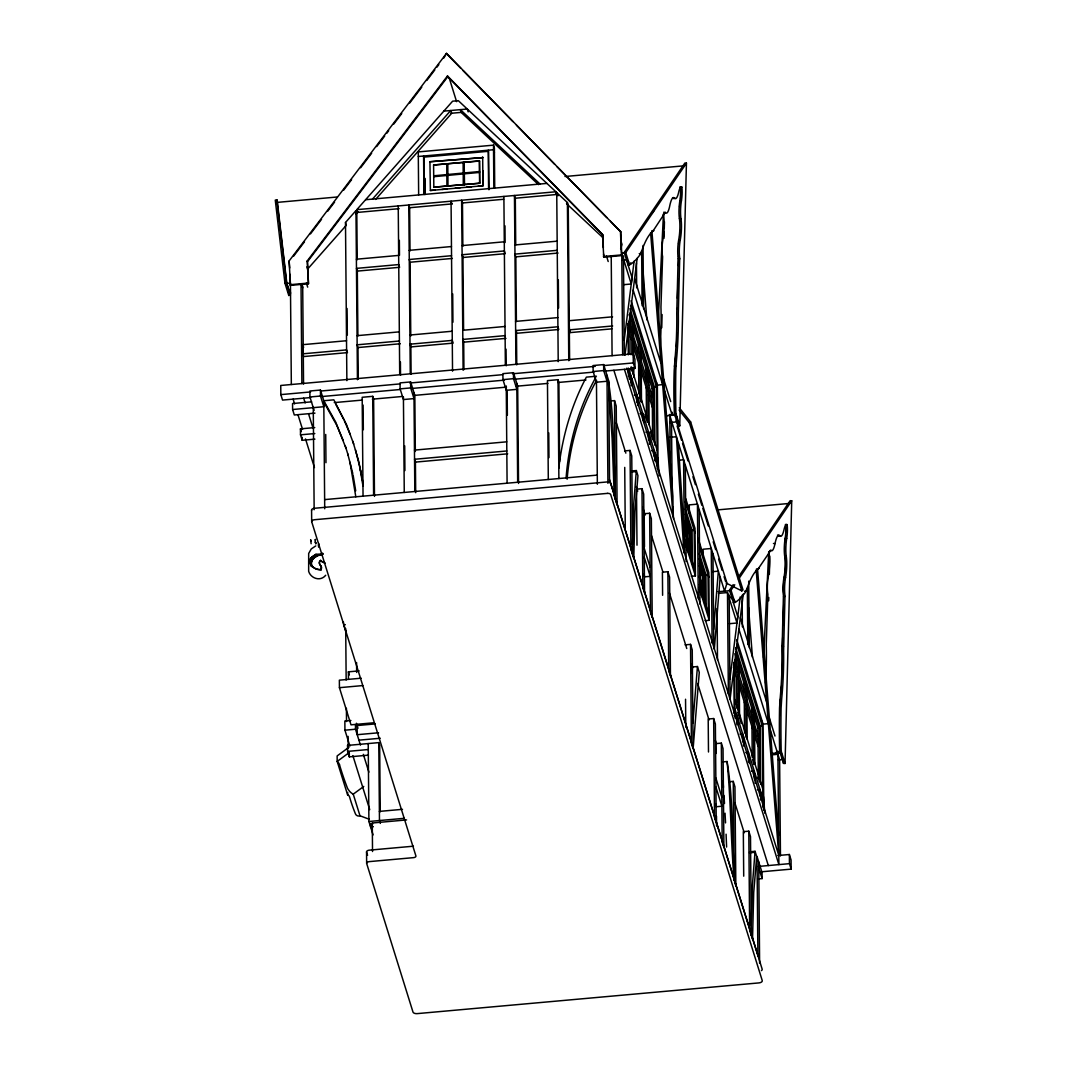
<?xml version="1.0" encoding="UTF-8"?>
<svg xmlns="http://www.w3.org/2000/svg" width="1067" height="1067" viewBox="0 0 1067 1067"><rect width="100%" height="100%" fill="white"/><g stroke="black" fill="none" stroke-linecap="round" stroke-linejoin="round"><path stroke-width="1.5" d="M632.531 544.517L633.705 503.984L636.332 470.547L630.864 471.04M751.261 925.276L752.448 884.73L755.063 851.306L749.594 851.786M315.205 539.675L315.325 542.049M315.939 542.543L315.805 543.93L315.432 542.489M680.159 186.818L680.359 187.472A12.577 2.774 -86.4 0 1 680.066 199.409L679.652 202.063A16.218 3.574 -86.4 0 0 679.266 217.441L679.599 220.109A17.832 3.935 -86.4 0 1 679.025 237.928L678.439 241.395A15.618 3.441 -86.4 0 0 678.145 257.947L676.745 313.378A99.458 21.914 -86.4 0 1 674.837 360.939L674.251 370.382A267.59 58.938 -86.4 0 0 674.251 408.941L674.344 413.369L678.199 425.746L679.759 425.853L686.441 163.144L684.867 163.038L624.182 252.519L632.051 277.62L631.264 284.009L623.715 284.676M663.767 212.2L665.541 212.653A15.618 3.441 -86.4 0 0 669.396 207.478L670.076 204.33A17.832 3.935 -86.4 0 1 674.171 197.755L674.877 198.475A16.218 3.574 -86.4 0 0 678.439 193.234L678.972 190.98A12.577 2.774 -86.4 0 1 681.72 186.925L681.92 187.565A12.577 2.774 -86.4 0 1 681.626 199.502L681.213 202.156A16.218 3.574 -86.4 0 0 680.826 217.535L681.173 220.202A17.832 3.935 -86.4 0 1 680.586 238.021L679.999 241.489A15.618 3.441 -86.4 0 0 679.706 258.054L678.319 313.471A99.458 21.914 -86.4 0 1 676.398 361.046L675.811 370.476A267.59 58.938 -86.4 0 0 675.811 409.034L675.904 413.476L679.759 425.853M785.445 524.457L785.659 525.111A12.577 2.774 -86.4 0 1 785.352 537.034L784.939 539.702A16.218 3.574 -86.4 0 0 784.552 555.08L784.899 557.748A17.832 3.935 -86.4 0 1 784.312 575.566L783.725 579.034A15.618 3.441 -86.4 0 0 783.431 595.586L782.044 651.017A99.458 21.914 -86.4 0 1 780.137 698.578L779.537 708.021A267.59 58.938 -86.4 0 0 779.537 746.58L779.63 751.008L783.485 763.385L785.045 763.479L791.727 500.783L790.167 500.676L738.804 576.393M733.322 602.535L735.963 601.921A267.59 58.938 -86.4 0 0 745.113 592.705L747.207 588.077A99.458 21.914 -86.4 0 1 758.023 569.084L770.827 550.292A15.618 3.441 -86.4 0 0 774.682 545.117L775.376 541.969A17.832 3.935 -86.4 0 1 779.457 535.394L780.177 536.114A16.218 3.574 -86.4 0 0 783.725 530.873L784.258 528.618A12.577 2.774 -86.4 0 1 787.019 524.564L787.219 525.204A12.577 2.774 -86.4 0 1 786.913 537.141L786.512 539.795A16.218 3.574 -86.4 0 0 786.112 555.173L786.459 557.841A17.832 3.935 -86.4 0 1 785.872 575.66L785.299 579.128A15.618 3.441 -86.4 0 0 784.992 595.679L783.605 651.11A99.458 21.914 -86.4 0 1 781.698 698.672L781.097 708.115A267.59 58.938 -86.4 0 0 781.097 746.673L781.191 751.101L785.045 763.479M318.486 544.637L318.606 547.158M661.753 327.782L662.087 314.538M664.021 238.301L664.194 231.672M664.274 228.365L664.448 221.736M768.68 600.801L768.774 597.48M769.36 574.286L769.814 556.054M783.485 763.385L783.578 760.064M677.425 298.347L678.065 278.847M678.492 265.856L678.759 257.734A13.578 2.988 -86.4 0 1 678.545 256.56M782.671 637.613L782.404 645.735A101.498 22.354 -86.4 0 1 781.978 679.266M783.085 624.608L783.725 605.109M658.286 319.993L663.447 214.214M763.572 657.632L768.733 551.852M318.926 544.717L318.646 543.503M288.824 295.639L284.969 283.262L275.273 200.116L276.833 199.729L286.53 282.875L290.384 295.252L288.877 295.025A267.59 10.803 76.3 0 0 288.904 293.812M691.99 673.424L692.51 666.968L697.445 666.528L699.272 672.37L693.11 748.714L692.243 649.843L690.536 644.375L685.067 644.868M692.883 723.053L697.445 666.528M713.636 629.45L718.344 571.165L711.809 571.752M714.383 648.616L720.158 577.007M315.258 539.915L315.579 539.328M558.775 468.32C562.336 436.603 571.392 405.367 586.357 377.131L596.413 376.224M566.097 477.909C568.751 442.858 578.621 408.261 595.719 377.505M567.124 479.243C569.898 444.699 579.768 410.648 596.613 380.332M729.428 623.688L736.977 623.008L737.764 616.619L729.468 590.158L733.202 584.649M624.182 340.186L634.118 261.202M624.982 355.258L637.159 258.361M729.895 679.186L740.245 596.906M743.286 594.079L730.068 699.192L729.161 594.973M312.844 567.017L313.124 567.257A11.83 9.99 -17.3 0 0 321.167 569.778L321.167 569.138M321.207 569.485L321.314 568.284M321.26 569.204L321.327 568.151M321.394 568.351L321.354 568.004A3.388 2.854 -17.3 0 0 320.834 565.95A8.002 6.762 -17.3 0 1 319.46 563.456A3.108 2.627 -17.3 0 1 320.7 560.602L320.634 560.388A4.681 3.961 -17.3 0 0 323.781 561.989A1.507 1.267 -17.3 0 0 324.861 563.003M321.42 568.204L321.38 567.857A3.388 2.854 -17.3 0 0 320.767 565.737A8.002 6.762 -17.3 0 1 319.393 563.256A3.108 2.627 -17.3 0 1 320.634 560.388M311.137 543.743L310.657 539.742L311.071 541.356M620.634 248.944L621.981 244.37L620.634 240.062M629.117 264.189L628.036 264.896L630.677 264.296A267.59 58.938 -86.4 0 0 639.813 255.066L641.907 250.438A99.458 21.914 -86.4 0 1 652.737 231.446L665.328 212.306M652.004 213.467L653.844 210.746M629.597 265.003L625.742 252.626L686.441 163.144M734.896 602.628L731.028 590.251L734.763 584.756M738.497 579.248L791.727 500.783M289.117 260.948L446.513 53.35L620.767 231.846L621.794 255.6L603.762 257.214L602.495 234.42L447.486 75.957L307.203 260.975L308.483 283.769L290.464 285.382L289.117 260.948L289.717 267.964M293.452 256.347L304.482 241.796M310.497 233.86L321.527 219.322M327.542 211.386L334.558 202.13M343.587 190.233L351.603 179.656M360.633 167.746L371.649 153.208M376.664 146.592L384.694 136.016M386.694 133.375L388.695 130.734M393.71 124.119L401.739 113.542M409.755 102.966L421.785 87.094M426.8 80.478L434.816 69.902M436.83 67.261L438.83 64.62M443.845 58.005L446.513 53.35M308.483 283.769L307.536 261.655L447.82 76.637L447.486 75.957M320.927 555.027L320.727 555.013A17.059 14.418 -17.3 0 0 317.086 555.947A8.443 7.136 -17.3 0 0 311.284 563.283A6.629 5.602 -17.3 0 0 312.764 566.79M309.67 562.096C312.124 559.775 308.336 562.856 310.55 562.229A10.563 8.923 -17.3 0 0 310.977 565.75A9.63 8.136 -17.3 0 1 321.074 554.84M346.868 380.652L345.495 222.483L355.965 210.626L356.818 213.36L357.218 259.774M399.138 208.665L357.672 212.4L356.818 209.665L452.621 101.178L458.317 100.671L555.867 191.767L556.721 194.501L515.254 198.222L514.454 195.488L515.935 363.794M307.603 269.097L346.148 225.444M356.058 214.214L358.272 211.719M372.503 199.089L450.727 110.515L451.621 113.369L375.597 199.449M325.715 575.273C320.087 582.102 310.524 577.994 308.656 571.298L308.67 553.48L311.271 548.931L315.792 545.891M690.642 421.958L743.019 589.904L741.805 590.905L689.442 422.945L690.642 421.958L679.252 407.754M309.63 560.975C313.271 558.735 307.923 561.709 310.55 561.029M348.909 747.26L337.132 755.943L337.185 761.438L347.709 795.182A5.375 3.014 -66.3 0 1 349.496 796.769A279.487 156.809 -66.3 0 0 355.378 813.694A9.056 5.082 -66.3 0 0 356.125 814.935L357.192 815.708A10.523 5.909 -66.3 0 0 359.992 815.775L369.329 819.283M348.949 752.755L337.185 761.438A5.375 3.935 49 0 1 339.533 764.799M359.992 815.788L353.244 794.168L363.767 786.419M756.463 568.991L759.184 568.364M309.95 559.802C313.685 558.108 308.11 560.362 310.937 559.988M310.297 558.855C315.058 557.441 308.296 559.255 311.284 559.028M310.857 558.001C316.232 556.561 308.47 558.441 312.057 558.188M284.969 283.262L286.53 282.875M287.783 292.291L289.344 291.918M346.108 632.611L343.761 625.075L345.321 624.702M311.791 557.027C317.232 556.134 309.603 557.161 312.831 557.321M312.818 556.16C319.273 555.534 310.484 555.867 313.885 556.747M314.258 555.36C321.941 554.573 310.684 555.347 315.285 555.707M443.832 111.128L467.266 109.021L468.16 111.875M450.941 113.302L461.878 112.315M494.728 187.832L494.381 148.006L493.501 145.152L418.277 151.914L418.651 194.941M418.317 156.489L493.541 149.727L494.421 152.581M429.934 161.731L482.884 157.596L429.934 161.731L430.374 190.486L435.323 190.033M433.829 187.352L433.589 164.998L479.47 160.877L479.71 183.231L433.776 187.192L479.71 183.231M479.523 161.037L433.589 164.998M337.092 197.008L277.407 202.37L286.85 283.409L289.904 293.198A265.563 10.723 76.3 0 0 289.971 292.118M564.99 176.508L684.347 165.785M478.176 186.178L483.124 185.738L430.374 190.486M441.911 189.446L446.86 188.992M455.102 188.259L460.05 187.819M466.639 187.218L471.587 186.778M365.608 199.716L546.918 183.404M356.818 209.665L555.867 191.767M409.088 207.772L452.221 203.89M462.171 202.997L503.637 199.276M409.181 250.345L451.461 246.544M462.024 245.597L504.291 241.796M356.391 259.214L398.658 255.413M514.894 244.97L557.161 241.169M451.541 255.707L409.261 259.508L410.115 262.229L452.381 258.427M557.241 250.318L514.974 254.119L515.828 256.854L558.094 253.052M286.85 283.409L290.037 283.115M622.008 253.266L625.195 252.986M290.131 284.702L308.15 283.075M603.442 256.52L621.461 254.906L621.794 255.6M622.554 260.241L627.329 259.815M357.058 335.665L399.325 331.864M515.561 321.407L557.828 317.606M302.855 353.817L346.602 349.883L347.455 352.617L303.708 356.551L302.855 353.817L302.775 344.668L346.522 340.733M409.928 335.038L452.195 331.237M462.758 330.277L505.024 326.475M612.578 316.819L568.831 320.74L569.765 332.637L611.884 328.849M399.405 341.013L357.138 344.814L357.992 347.549L358.259 379.132M357.992 347.549L400.258 343.747M505.104 335.638L462.838 339.439L463.692 342.174L505.958 338.372M568.911 329.903L612.658 325.969M633.024 327.276L638.439 344.628L640 344.414L640.12 357.498M605.216 371.063L634.998 368.395L634.918 359.232L633.224 353.777L280.754 385.467L280.834 394.617L282.542 400.085L310.67 397.551M325.062 404.833L320.447 390.055L309.883 391.002L309.937 396.977L314.111 410.395M410.622 381.946L400.058 382.893L400.112 388.868L403.446 399.551L414.009 398.605L410.675 387.921L410.622 381.946L414.836 395.457L415.33 451.488M513.467 372.703L502.904 373.65L502.957 379.625L506.292 390.309L516.855 389.348L513.52 378.678L513.467 372.703L517.682 386.214L518.535 483.444M603.655 364.594L593.079 365.541L593.132 371.516L596.466 382.199L607.03 381.252L603.709 370.569L603.655 364.594L608.683 380.732L609.564 482.671M280.834 394.617L310.617 391.936M320.553 391.042L399.978 383.907M409.915 383.013L502.57 374.677M512.507 373.783L595.239 366.354M603.509 365.608L633.305 362.927L634.998 368.395M309.937 396.977L320.5 396.03L323.834 406.714L292.611 409.515L292.558 403.539L311.617 401.832M400.112 388.868L410.675 387.921M502.957 379.625L513.52 378.678M593.132 371.516L603.709 370.569M321.927 396.537L400.032 389.522M411.609 388.481L504.384 380.132M514.201 379.252L593.959 372.076M324.715 508.772L323.781 400.739L333.824 399.832L346.495 424.559L353.684 444.045M374.477 496.395L373.623 399.165L372.743 396.337L362.18 397.284L363.047 496.155M559.588 461.611L558.895 382.506L558.014 379.679L547.451 380.626L548.305 479.496M334.251 402.606L362.407 400.072M372.343 399.178L402.152 396.497M413.743 395.457L506.492 387.121M516.428 386.227L547.891 383.4M557.828 382.506L585.983 379.972M314.965 413.129L294.305 414.983L292.611 409.515M656.605 385.174L662.647 384.64L633.171 290.104M653.911 387.188L656.552 386.961L631.09 305.309M648.269 376.158L652.204 388.761L653.791 388.628L654.258 442.738M634.305 395.057L636.946 394.83L637.012 402.752M314.912 439.151L302.201 440.298L300.507 434.829L300.454 428.867L314.752 427.574M610.417 400.992L614.525 400.618L616.233 406.087L617.086 504.958L614.219 495.768L612.125 438.417L608.337 380.772C614.245 416.37 613.365 453.168 615.299 489.273M300.507 434.829L314.805 433.549M640.093 413.636L642.734 413.396L642.787 419.744M666.155 415.837L675.718 414.97L677.838 421.798L669.876 422.519M414.463 450.114L506.732 441.818M645.882 432.215L648.523 431.975L648.603 439.911M506.812 450.968L414.543 459.277L415.423 462.104L507.705 453.808M669.889 437.323L676.425 436.736L683.947 552.666M624.582 450.914L630.05 450.421L631.757 455.889L632.624 554.76M651.684 450.794L654.324 450.554L654.378 456.903M654.538 459.984L657.192 459.744L629.277 370.236M678.705 460.224L683.614 459.784L684.427 552.933M324.635 499.609L597.28 475.095M630.717 472.054L636.199 471.561M641.987 488.673L642.841 587.544L644.548 593.012L643.681 494.128L641.987 488.673L636.506 489.166L636.999 545.197M649.643 513.254L650.51 612.138L652.217 617.593L651.35 518.722L649.643 513.254L644.175 513.747L644.468 546.704M718.344 509.826L789.633 503.424M686.695 525.858C687.308 560.162 686.548 501.437 686.614 535.941M309.723 562.296L310.55 562.229M691.429 530.419L694.19 530.179L694.524 568.631M685.734 518.909L689.989 532.553L691.163 532.446L691.416 560.588L685.748 542.409M686.201 524.284L689.455 533.753L689.629 554.36M686.788 537.408L687.161 546.504M689.255 544.41L685.601 531.739M667.875 571.712L668.742 670.583L670.449 676.051L669.583 577.18L667.875 571.712L662.407 572.205L662.607 595.279M700.526 570.205L700.739 580.275M705.26 574.78L708.021 574.526L708.355 612.978M691.283 576.313L695.417 575.94L695.004 528.325L685.788 498.769M699.565 563.269L703.807 576.9L704.994 576.794L705.247 604.936L703.82 600.388M700.032 568.644L703.286 578.101L703.46 598.707M700.619 581.755L701.006 592.372M703.086 588.771L699.432 576.087M717.971 591.745L730.495 590.625M718.424 593.372L727.481 592.558L736.977 623.008M727.841 597.88L732.616 597.453L727.774 597.147M705.114 620.661L709.248 620.287L708.835 572.686L698.165 538.462M348.469 679.346L348.402 671.837L359.166 670.876M361.166 678.212L339.359 680.172L339.426 687.682L351.003 724.826L374.37 722.732M339.426 687.682L362.78 685.574M350.896 720.492L344.854 721.025L344.934 730.188L349.896 746.086M375.211 723.919L357.125 725.547L357.205 734.696L378.572 732.776M344.934 730.188L355.511 729.228L360.459 745.126M358.912 740.165L380.279 738.244M368.395 755.143L349.322 756.863L347.615 751.395L347.562 745.42L378.785 742.619L379.679 745.473L380.252 811.8M734.229 715.49L736.87 715.25L736.95 724.773M347.615 751.395L368.275 749.541M713.663 718.544L714.53 817.429L716.237 822.884L715.37 724.013L713.663 718.544L708.195 719.038L708.488 751.995M762.318 724.186L768.36 723.639L738.884 629.117M759.624 726.2L762.265 725.96L736.804 644.308M753.982 715.157L757.917 727.774L759.504 727.627L759.971 781.738M740.018 734.069L742.659 733.829L742.725 741.765M723.906 847.478L723.039 748.594L721.332 743.139L715.864 743.619L715.944 753.515M745.806 752.635L748.447 752.395L748.527 761.918M771.441 753.462L781.004 752.608L776.162 752.302M771.881 754.836L777.923 754.289M722.973 761.891L727.067 761.518C732.976 797.129 732.095 833.927 734.043 870.032M778.35 759.864L783.138 759.437M751.595 771.214L754.249 770.974L754.316 778.91M379.385 811.4L402.499 809.319M729.161 781.751L733.256 781.377L734.963 786.846L735.83 885.717L734.549 881.622M368.222 743.566L368.902 821.497L404.233 818.322M372.53 851.519L372.276 823.004L406.58 819.923M757.397 789.793L760.037 789.553L760.091 795.902M373.343 826.725L370.609 826.965L370.582 823.644M760.264 798.983L762.905 798.743L734.99 709.235M413.422 846.198L369.342 850.159A3.308 1.721 -0.5 0 0 366.595 852.146L367.582 855.307M751.355 935.519L750.501 836.648L748.794 831.18L743.326 831.673L743.712 876.167M749.461 852.813L754.929 852.32M777.763 855.547L789.367 854.507L791.074 859.962L791.154 869.125L761.304 871.806M758.357 866.457L789.447 863.656L791.154 869.125M757.583 878.995L762.118 878.581L762.065 872.606L757.023 856.468L757.903 956.192M316.886 555.093L315.659 554.413L321.314 554.293A5.228 4.415 -17.3 0 1 322.661 553.266M315.712 554.627L321.38 554.493A5.228 4.415 -17.3 0 1 322.727 553.48A1.961 1.654 -17.3 0 0 322.727 554.24L322.794 554.453M309.697 561.175L310.604 561.229M680.293 186.965L681.866 187.058M672.597 197.648L674.571 198.155M679.866 200.663L681.426 200.756M679.412 218.602L680.973 218.695M652.337 230.632L653.898 230.725M678.719 239.715L680.279 239.822M624.182 252.519L625.742 252.626M639.253 253.613L640.814 253.719M678.279 258.707L679.839 258.801M626.996 261.562L628.556 261.655M676.638 308.59L678.212 308.683M674.331 366.101L675.891 366.194M674.344 413.369L675.904 413.476M669.249 414.57L675.718 414.97M675.384 416.717L676.945 416.81M785.592 524.604L787.153 524.697M777.496 535.101A17.832 3.935 -86.4 0 1 777.896 535.287L779.857 535.794M785.152 538.288L786.726 538.395M773.455 543.503L775.015 543.61M784.698 556.227L786.259 556.334M784.005 577.354L785.579 577.46M729.468 590.158L731.028 590.251M744.539 591.251L746.1 591.358M783.565 596.346L785.125 596.44M732.282 599.187L733.843 599.294M781.938 646.215L783.498 646.322M779.617 703.74L781.177 703.833M779.63 751.008L781.191 751.101M780.671 754.356L782.231 754.449M310.924 558.214L312.124 558.388M310.364 559.068L311.351 559.228M310.017 560.015L310.99 560.188M311.857 557.227L312.898 557.534M318.366 545.01L318.726 544.77M314.325 555.574L315.352 555.907M315.659 554.413L316.819 554.893M726.067 583.009L741.805 590.905M558.214 361.66L556.734 192.58L567.404 202.543L568.244 205.264L569.271 321.821M555.614 193.474L558.041 195.728M566.524 203.65L602.855 237.594M540.022 184.031L460.37 109.648L461.264 112.502L538.488 184.631M673.01 198.062L673.317 198.369A16.218 3.574 -86.4 0 0 674.757 198.102M778.296 535.701L778.603 536.007A16.218 3.574 -86.4 0 0 779.31 536.194M446.846 54.044L460.757 68.261M463.078 70.635L512.934 121.598M516.415 125.159L554.68 164.278M557.001 166.652L606.856 217.615M610.337 221.176L620.767 231.846M447.82 76.637L602.815 235.1L603.362 247.744M679.092 410.035L689.442 422.945M323.781 400.739L335.745 422.185L346.068 448.473M324.661 403.566L336.625 425.013L343.214 440.458M335.652 404.073L343.761 419.371M602.495 234.42L602.815 235.1M307.203 260.975L307.536 261.655M344.361 420.718L350.136 434.242M634.612 278.674L660.94 363.14M740.325 617.686L766.653 702.139M663.607 378.838L670.703 401.579M769.32 717.838L775.002 736.03M676.171 420.198L726.96 583.075L724.573 591.145L671.93 422.332M677.105 425.973L681.546 440.258M682.547 443.432L687.988 460.877M692.923 476.736L695.404 484.658M698.365 494.181L701.833 505.278M702.82 508.452L708.261 525.898M713.209 541.769L715.677 549.692M718.651 559.215L722.106 570.312M724.093 576.66L725.573 581.422M631.264 284.009L621.768 253.559L622.648 354.724M664.554 390.762L672.21 415.29L672.183 412.235M770.267 729.761L779.617 759.757L780.457 855.947M631.05 300.734L657.365 385.107L658.112 471.347M736.763 639.733L763.078 724.106L763.825 810.346M629.957 308.63L654.431 387.148L654.938 445.246M735.67 647.642L760.157 726.147L760.664 784.245M630.184 312.951L653.791 388.628M735.91 651.95L759.504 727.627M629.103 314.672L631.064 320.98M640.894 352.51L647.282 372.997M734.816 653.671L736.777 659.98M738.751 666.288L744.646 685.201M746.607 691.509L752.995 712.009M685.347 501.797L695.044 532.9M699.659 547.704L708.875 577.26M628.823 321.314L653.898 401.712M734.549 660.313L759.611 740.711M627.889 323.648L653.951 407.207L652.364 407.341L648.429 394.737M733.616 662.647L759.664 746.206L758.077 746.353L753.649 732.162M606.496 256.067L608.203 261.535M685.441 509.092L692.083 530.366L692.376 564.016M699.272 553.44L705.914 574.713L706.207 608.363M627.783 328.516L631.224 339.559M633.198 345.855L639.6 366.421L639.667 374.504M640.56 369.502L647.269 391.002M733.496 667.529L736.937 678.559M738.911 684.867L745.313 705.42M746.286 708.515L752.675 729.001M685.494 514.267L691.163 532.446M699.325 558.615L704.994 576.794M685.507 521.096L689.455 533.753M699.338 565.443L703.286 578.101M685.307 531.766L689.562 545.304L685.321 532.673M699.445 577.007L703.38 589.651L699.632 578.607M685.681 540.249L695.377 571.352M699.512 584.596L709.208 615.712M631.144 366.821L657.099 450.034M699.579 586.757L702.886 597.36M734.91 699.539L762.812 789.033M687.682 549.612L689.149 554.36M699.539 587.637L702.98 598.707M639.52 397.084L641 401.819M644.935 414.423L647.389 422.305M650.337 431.762L652.804 439.644M685.721 544.824L695.417 575.94M699.552 589.171L709.248 620.287M737.871 712.436L741.312 723.479M752.622 759.731L754.089 764.465M758.023 777.069L759.504 781.804M626.836 368.115L778.803 855.454L756.183 569.951M624.435 369.342L778.883 864.603L777.896 751.235M613.872 370.289L768.32 865.564M556.734 192.58L557.588 195.314M636.332 470.547L637.946 475.749L634.972 511.68L633.785 558.508L630.917 549.305L630.05 450.421M755.063 851.306L756.69 856.494L753.715 892.439L752.528 939.253L749.661 930.051L748.794 831.18M758.784 867.898L762.118 878.581M616.419 422.959L625.836 453.142M636.239 486.499L637.719 491.26M642.667 507.145L645.148 515.094M651.59 535.741L662.98 572.272M669.422 592.932L686.761 648.523M691.709 664.408L692.71 667.582M697.658 683.467L709.048 720.012M715.49 740.658L716.477 743.832M734.816 802.611L744.219 832.793M644.161 548.065L650.123 567.191M715.837 777.95L721.812 797.062M644.241 557.227L650.203 576.34L644.735 576.834L643.814 573.899M715.917 787.099L721.892 806.225L716.41 806.719L715.49 803.771M609.537 479.617L757.89 955.338M692.683 747.353L691.403 743.259L690.536 644.375M723.479 846.104L722.199 842.01L721.332 743.139M479.563 171.52L433.722 175.802M479.576 172.427L433.736 176.709M449.154 77.798L456.596 101.658M463.145 162.504L463.185 172.987M463.238 174.054L463.291 184.551M447.82 163.878L447.86 174.361M446.766 163.971L446.806 174.468M447.913 175.441L447.967 185.925M446.86 175.535L446.913 186.018M451.915 203.917L451.061 201.183L452.541 371.156M345.495 222.483L346.348 225.217M306.883 266.803L307.776 269.671M306.402 283.048L307.683 287.143M352.804 441.218L358.725 461.437L362.927 482.471M360.246 469.493L361.126 472.334M301.441 283.755L302.708 287.863M345.188 445.646L348.189 455.289M302.775 344.668L303.628 347.402M303.682 398.178L305.162 402.953M308.616 414.023L313.098 428.414M293.105 399.125L294.599 403.9M298.066 415.05L302.535 429.361M305.509 438.91L314.445 467.559M300.454 428.867L301.307 431.588M323.781 561.989L323.848 562.202A1.507 1.267 -17.3 0 0 324.928 563.203M321.167 569.778L321.1 569.565A11.83 9.99 -17.3 0 1 313.058 567.057M348.402 671.837L349.362 674.944M310.497 562.016A10.563 8.923 -17.3 0 0 310.91 565.55L310.977 565.75M356.418 723.253L357.978 728.268M363.34 754.356L368.889 772.161M380.359 823.404L379.465 820.55L378.785 742.619M352.87 755.623L369.729 809.666M372.276 823.004L372.623 824.097M347.562 745.42L348.416 748.154M370.049 823.311L371.743 828.766M368.902 821.497L373.09 834.914M355.484 449.821L359.886 467.533L362.967 485.925M347.735 453.835L352.79 473.495M276.833 199.729L277.633 202.957M349.976 462.184L355.818 496.809M353.07 474.935L355.711 490.833M315.365 541.969L315.405 542.65M343.387 621.821L343.761 625.075M757.61 569.951L778.63 835.234M748.514 607.416L752.462 657.219M763.505 796.649L764.812 813.241M651.897 230.939L672.917 496.222L673.09 516.455L650.603 232.606M642.934 270.084L646.869 319.873M657.792 457.65L659.233 475.909M727.067 761.518C730.988 800.97 730.775 840.983 734.123 880.248L733.256 781.377M723.039 781.004L723.479 787.406M678.239 442.578L684.267 535.287M671.703 490.473L671.917 493.781M672.784 507.025L673.53 518.629M724 795.435L724.493 803.504M725.04 813.201L725.547 822.897M726.08 834.194L726.6 847.038M620.434 231.152L621.461 254.906M603.629 254.053L603.762 257.214M289.984 274.299L290.464 285.382M789.367 854.507L789.447 863.656M762.225 721.385L762.985 807.626M760.891 792.288L760.958 800.223M757.917 727.774L757.983 735.963M758.05 742.232L758.357 778.603M758.73 861.936L759.611 963.314M754.409 711.289L754.516 724.373M754.569 729.868L754.862 763.812M755.089 773.708L755.183 783.231M753.502 721.092L753.382 708.008L751.795 708.155L751.902 719.598M753.876 763.759L753.542 726.587L751.968 726.734L752.235 757.437M748.714 581.128L749.301 647.736M749.301 755.129L749.367 763.065M747.34 588.13L747.834 644.668M746.74 686.695L746.86 699.779M746.9 705.274L747.193 739.218M745.833 696.511L745.713 683.427L744.139 683.56L744.206 691.736M746.193 737.564L745.886 702.006L744.299 702.139L744.566 732.856M743.512 736.563L743.592 746.073M742.112 595.266L742.392 626.849M739.071 662.114L739.191 675.198M739.231 680.693L739.551 716.25M738.164 671.917L738.057 658.832L736.47 658.979L736.55 668.796M738.524 712.969L738.217 677.412L736.63 677.558L736.897 708.261M737.764 693.763L737.831 701.846M737.71 717.984L737.777 724.333M734.576 661.727L735.07 718.118M733.749 662.314L734.203 713.73M727.481 592.558L728.374 693.723M717.051 608.43L717.491 659.846M716.491 816.135L716.584 826.018M712.969 553.96L713.796 648.709M712.089 643.028L711.276 548.491L703.113 549.225L703.166 555.854M703.807 576.9L704.033 601.735M702.993 578.127L703.14 595.559M700.712 592.398L700.752 581.182L700.539 591.852M699.138 509.599L699.965 604.135M698.258 598.667L697.445 504.144L689.282 504.878L689.349 513.16M689.989 532.553L690.202 557.374M689.162 533.78L689.309 551.212M687.001 547.478L686.921 536.834L686.708 547.504M685.307 465.252L686.148 561.442M685.548 699.245L685.788 727.267M672.143 493.941L671.503 420.972L669.796 415.503L670.263 468.573M656.512 382.373L657.259 468.613M655.178 453.288L655.245 461.211M652.204 388.761L652.27 396.964M652.324 403.219L652.644 439.604M649.376 434.709L649.456 444.232M648.696 372.276L648.803 385.374M648.856 390.855L649.149 424.799M647.789 382.093L647.669 369.009L646.082 369.142L646.189 380.599M648.122 421.532L647.829 387.588L646.242 387.721L646.509 418.437M647.109 372.423L647.135 375.691M643.041 245.463L643.588 308.736M643.588 416.13L643.641 422.479M641.64 250.798L642.121 305.669M641.027 347.695L641.134 360.779M641.187 366.274L641.494 401.832M640.48 398.551L640.16 362.993L638.586 363.14L638.853 393.856M638.413 344.561L638.493 352.737M636.452 262.909L636.679 287.85M637.799 397.551L637.866 405.487M633.358 323.114L633.478 336.198M633.518 341.693L633.665 357.858M633.745 367.555L633.825 377.251M633.224 353.777L633.305 362.927M632.451 332.917L632.331 319.833L630.757 319.98L630.837 329.796M632.638 354.577L632.504 338.412L630.917 338.559L631.05 354.724M632.758 367.501L632.811 373.97M631.997 378.985L632.051 385.334M631.171 367.648L631.197 370.876M631.237 385.774L631.144 376.251L628.503 376.491L628.423 368.088M628.863 322.727L629.13 354.244M629.263 369.169L629.357 379.118M628.036 323.314L628.316 354.831M623.448 255.973L624.315 355.204M624.728 467.399L625.262 528.365M614.525 400.618L615.392 499.503M611.218 256.16L612.085 355.671M606.976 375.277L607.923 483.311M596.453 381.212L597.36 484.258M569.738 329.583L569.765 332.637M569.338 330.143L569.605 360.113M567.404 202.543L568.778 360.713M558.321 279.847L558.575 308.03M558.014 379.679L558.881 478.55M548.758 432.895L548.971 457.61M515.308 198.222L515.721 244.876M515.828 256.547L516.388 321.527M516.481 331.53L516.761 364.861M516.801 383.386L517.668 482.257M507.145 390.455L507.358 415.17M504.984 225.831L505.118 242.489M506.051 349.136L506.198 365.808M506.251 385.974L507.092 483.204M503.891 196.435L505.358 364.741M493.501 145.152L493.874 188.179M488.926 189.739L488.593 151.287L423.946 157.102L424.266 193.954M488.246 150.207L488.593 188.659M482.991 170.84L483.124 185.738M482.684 156.982L482.938 185.125M479.47 160.877L479.67 183.071M462.851 246.29L462.478 202.97L461.624 200.236L463.105 370.209M462.945 256.293L463.585 329.61M463.692 341.28L463.932 369.609M452.701 293.905L452.942 322.234M424.799 178.536L424.946 194.567M424.666 178.096L424.799 194.114M423.599 156.009L423.932 194.461M415.41 461.371L415.69 492.687M413.956 392.629L414.823 491.5M410.021 251.052L409.648 207.718L408.794 204.984L410.262 373.29M410.128 262.709L410.768 336.025M410.835 343.867L411.102 374.357M404.7 445.846L404.913 470.56M403.419 396.871L404.26 492.461M399.351 240.328L399.485 255.333M400.418 361.98L400.525 375.304M398.231 205.944L399.698 374.237M372.743 396.337L373.61 495.208M363.1 405.06L363.327 429.774M366.555 851.919L366.648 863.363M357.312 269.724L357.885 336.038M355.965 210.626L357.445 379.719M356.578 662.527L356.671 672.477M355.471 724.653L355.511 729.228M347.068 308.47L347.308 335.105M349.282 752.382L349.322 756.863M348.122 736.39L348.229 747.82M347.682 792.434L347.709 795.182M345.708 628.65L346.161 680.052M346.402 708.248L346.522 721.519M325.728 434.456L325.969 462.705M320.447 390.055L320.5 396.03M313.258 406.674L314.151 509.719M311.577 510.159L311.684 521.603M302.695 286.036L303.548 384.053M301.027 284.049L301.894 383.56M302.174 437.31L302.201 440.298M290.437 283.342L291.331 384.507M781.591 685.828A101.498 22.354 -86.4 0 1 780.991 694.017M780.551 698.898A101.498 22.354 -86.4 0 1 780.07 703.74A265.563 58.498 -86.4 0 0 779.897 715.41M780.084 749.634A265.563 58.498 -86.4 0 1 779.91 739.644M783.671 592.865A13.578 2.988 -86.4 0 1 783.712 583.115M784.098 579.794A13.578 2.988 -86.4 0 1 784.365 578.247A19.873 4.375 -86.4 0 0 784.672 576.367M785.325 556.521A19.873 4.375 -86.4 0 1 785.192 572.379M784.792 551.426A14.178 3.121 -86.4 0 1 784.752 547.384M785.152 541.743A14.178 3.121 -86.4 0 1 785.525 539.075A14.618 3.214 -86.4 0 0 785.912 536.328M786.326 527.698A14.618 3.214 -86.4 0 1 786.259 531.98M768.72 551.652A14.178 3.121 -86.4 0 0 768.974 553.906A19.873 4.375 -86.4 0 1 768.213 577.234A13.578 2.988 -86.4 0 0 767.893 594.346L766.253 644.721A101.498 22.354 -86.4 0 1 765.546 683.173M771.001 550.225A15.618 3.441 -86.4 0 1 769.68 550.572M735.31 601.174A267.59 58.938 -86.4 0 1 734.403 601.828M674.784 411.995A265.563 58.498 -86.4 0 1 674.784 366.101M677.025 333.464A101.498 22.354 -86.4 0 1 676.411 346.548M675.958 353.11A101.498 22.354 -86.4 0 1 675.264 361.26M678.599 243.783A13.578 2.988 -86.4 0 1 679.065 240.608M680.199 220.616A19.873 4.375 -86.4 0 0 679.839 217.281A14.178 3.121 -86.4 0 1 679.692 216.201M680.239 230.565A19.873 4.375 -86.4 0 1 679.666 236.767M679.599 206.918A14.178 3.121 -86.4 0 1 680.239 201.45M680.906 187.432A14.618 3.214 -86.4 0 1 680.626 198.702M663.434 214.014A14.178 3.121 -86.4 0 0 663.687 216.268A19.873 4.375 -86.4 0 1 662.914 239.595A13.578 2.988 -86.4 0 0 662.607 256.72L660.953 307.083A101.498 22.354 -86.4 0 1 660.26 345.535M665.261 212.96A15.618 3.441 -86.4 0 1 664.381 212.933M630.93 262.815A267.59 58.938 -86.4 0 1 630.023 263.536M339.506 764.799A279.487 204.464 49 0 0 347.202 787.473A9.056 6.629 49 0 0 348.189 789.447L349.576 791.287A10.523 7.696 49 0 0 353.244 794.168M312.471 567.204A6.629 5.602 -17.3 0 1 311.977 566.257M323.848 562.202A4.681 3.961 -17.3 0 1 320.7 560.602M312.831 566.99A6.629 5.602 -17.3 0 1 311.351 563.496M311.351 563.496A8.443 7.136 -17.3 0 1 317.152 556.147M322.767 554.36A1.961 1.654 -17.3 0 1 322.767 553.906M310.91 565.55A9.63 8.136 -17.3 0 1 321.007 554.64M311.617 510.386A3.548 1.841 -0.5 0 1 314.565 508.265L607.31 481.937A2.894 1.494 -0.5 0 1 610.617 483.164L762.131 969.049A4.015 2.081 -0.5 0 1 761.425 970.61M290.437 291.985A267.59 10.803 76.3 0 1 290.451 294.065M504.371 250.945L462.104 254.746L462.958 257.48L505.225 253.679L504.371 250.945M398.738 264.576L356.471 268.377L357.325 271.098L399.592 267.31L398.738 264.576M557.908 326.769L515.641 330.57L516.495 333.304L558.761 329.503L557.908 326.769M452.275 340.386L410.008 344.188L410.862 346.922L453.128 343.121L452.275 340.386M607.403 493.381L314.658 519.709A3.548 1.841 -0.5 0 0 311.724 521.843L415.903 855.921A2.881 1.494 -0.5 0 1 413.516 857.641L369.435 861.602A3.308 1.721 -0.5 0 0 366.701 863.59L412.996 1012.076A3.681 1.907 -0.5 0 0 417.21 1013.623L758.904 982.907A4.015 2.081 -0.5 0 0 762.225 980.493L610.724 494.608A2.894 1.494 -0.5 0 0 607.403 493.381M464.198 162.411L464.292 173.054L464.198 162.411M464.292 173.961L464.385 184.604L464.292 173.961"/></g></svg>
